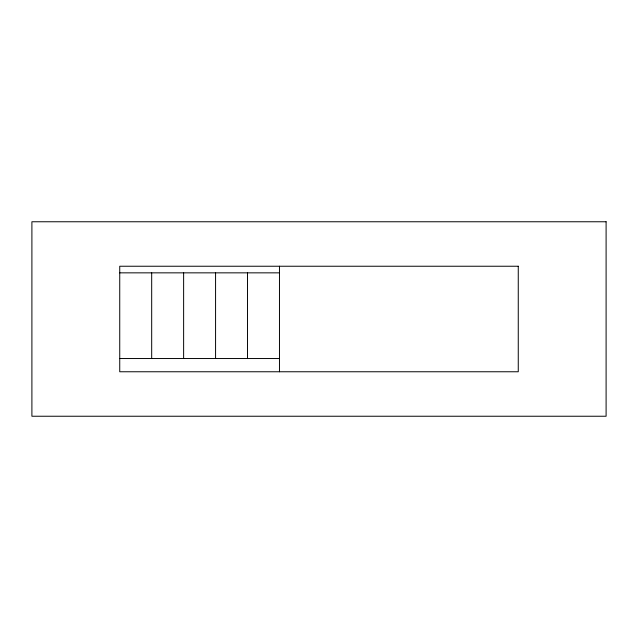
<?xml version="1.0" encoding="UTF-8"?>
<svg xmlns="http://www.w3.org/2000/svg" width="638" height="638" viewBox="0 0 638 638"><rect width="100%" height="100%" fill="white"/><g stroke="black" fill="none" stroke-linecap="round" stroke-linejoin="round"><path stroke-width="0.96" d="M119.737 272.849L279.468 272.849M119.737 358.532L279.468 358.532M279.468 266.237L279.468 371.763M247.52 272.849L247.52 358.532M215.572 272.849L215.572 358.532M183.624 272.849L183.624 358.532M151.684 272.849L151.684 358.532M606.1 221.761L31.9 221.761L31.9 416.239L606.1 416.239L606.1 221.761M518.263 266.237L119.737 266.237L119.737 371.763L518.263 371.763L518.263 266.237"/></g></svg>
